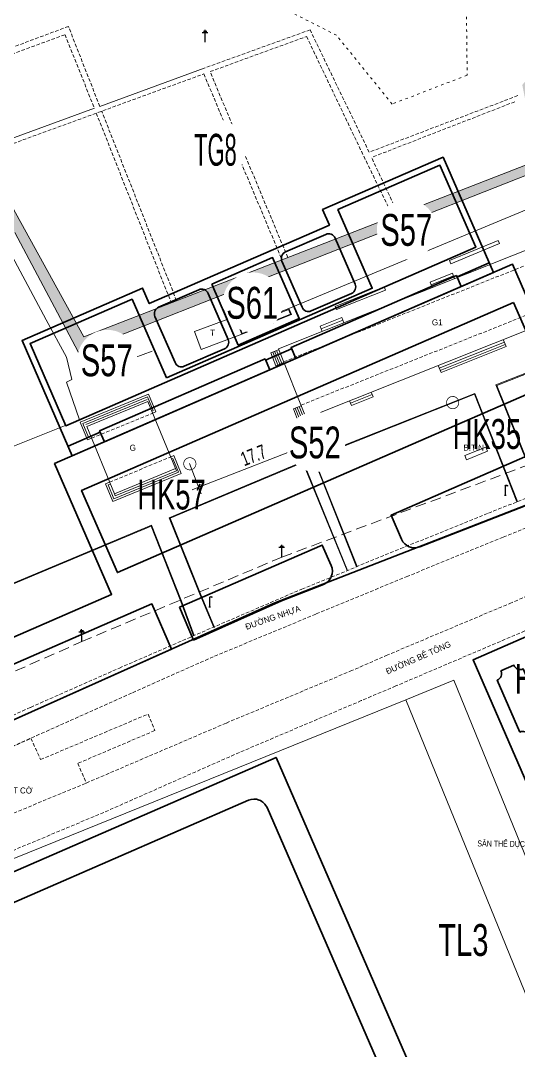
# Model space of a CAD drawing. Header units: inches. Extents: x 496359 to 501064, y 2374078 to 2377203.
# Drawn here: x 496919.9 to 496990.3, y 2376323.4 to 2376469 of the extents above; entities that cross this region are included whole.
import ezdxf
from ezdxf.enums import TextEntityAlignment as Align

# ---------------------------------------------------------------- set-up
doc = ezdxf.new("R2010")
doc.units = ezdxf.units.IN
doc.header["$MEASUREMENT"] = 0
doc.linetypes.add('ACAD_ISO03W100', pattern=[30, 12, -18])
doc.linetypes.add('DASHED', pattern=[0.75, 0.5, -0.25])
for name, color, linetype in [('cd', 7, 'Continuous'), ('chu', 6, 'Continuous'), ('MANH', 147, 'Continuous')]:
    doc.layers.add(name, color=color, linetype=linetype)
for name, color, linetype, lineweight in [('EG Text2', 7, 'Continuous', 18), ('ISO', 252, 'Continuous', 20), ('LC Dim', 8, 'Continuous', 18), ('LC Net dam 1', 30, 'Continuous', 30), ('LC Net manh', 239, 'Continuous', 5)]:
    doc.layers.add(name, color=color, linetype=linetype, lineweight=lineweight)
doc.styles.add('dien giai', font='', dxfattribs={"width": 0.8})
doc.styles.add('EG Hai', font='')
doc.styles.add('style1', font='')
doc.styles.get('dien giai').set_extended_font_data('.VnArial NarrowH')
doc.styles.get('EG Hai').set_extended_font_data('.VnArial NarrowH')
doc.styles.get('style1').set_extended_font_data('.VnAvantH')
doc.dimstyles.new('DIM300', dxfattribs={"dimscale": 0.5, "dimtxt": 2, "dimasz": 0.006999999999999999, "dimexe": 1, "dimexo": 0, "dimgap": 0.4, "dimtad": 1, "dimtoh": 1, "dimdec": 1, "dimzin": 1, "dimdsep": 46, "dimtxsty": 'dien giai', "dimblk": 'rowdim', "dimcen": 2.5, "dimclrd": 256, "dimclre": 256, "dimclrt": 2, "dimazin": 0, "dimtfac": 1, "dimtdec": 1, "dimtix": 1, "dimtmove": 2, "dimatfit": 0, "dimldrblk": 'dot leader', "dimfxl": 2, "dimtolj": 1, "dimtzin": 0, "dimlwd": -1, "dimlwe": -1, "dimarcsym": 1})

# ---------------------------------------------------------------- blocks, each defined once
blk = doc.blocks.new('cdien')
at = {"layer": 'cd', "extrusion": (-0.0005186573852502598, 0.0007689855314360053, 0.999999569827792)}
for p, q in [((-0.459985754583613, 3.144412337993913, -0.002933418654703424), (0.4886843127005704, 3.1446703799744, -0.002441582137115539)), ((0, 0), (-0.001049704209435731, 3.504816721539669, -0.002972533856058668)), ((-0.7965127634761302, 2.784041248790004, -0.002830840675530411), (0.764202508418748, 2.784465769470103, -0.00202169027567578))]:
    blk.add_line(p, q, dxfattribs=at)
blk = doc.blocks.new('chieusang')
at = {"layer": 'cd', "extrusion": (-0.0005186573852502598, 0.0007689855314360053, 0.999999569827792)}
for p, q in [((-0.1957841982675745, -5.325337224348914e-05, -0.0001015040129384026), (0.1957841982675745, 5.325337224348914e-05, 0.0001015040129384026)), ((-0.0332772229648981, 2.380425113989986, -0.001847772743636344), (0.09694692435004981, 2.571145074982269, -0.001926891952487519)), ((-0.0332772229648981, 2.380425113989986, -0.001847772743636344), (-0.03263954915564682, 0.03259981881637941, -4.199755028322372e-05)), ((0.09694692435004981, 2.571145074982269, -0.001926891952487519), (0.3404489449858374, 2.614131450036439, -0.001833653691518666)), ((0.3404955751047964, 2.442447978222845, -0.001701607343849165), (0.3404489449858374, 2.614131450036439, -0.001833653691518666)), ((0.3404489449858374, 2.614131450036439, -0.001833653691518666), (0.5553371384485217, 2.542654872302592, -0.001667235817274015)), ((0.5410571493612224, 2.37096750359342, -0.001542617082999964), (0.3404955751047964, 2.442447978222845, -0.001701607343849165)), ((0.5840042564504984, 2.471127641705607, -0.001597363969318533), (0.5410571493612224, 2.37096750359342, -0.001542617082999964)), ((0.5553371384485217, 2.542654872302592, -0.001667235817274015), (0.5840042564504984, 2.471127641705607, -0.001597363969318533))]:
    blk.add_line(p, q, dxfattribs=at)
blk = doc.blocks.new('Nền HT mới')
at = {"layer": 'MANH', "lineweight": 0}
h = blk.add_hatch(dxfattribs=at)
h.set_pattern_fill('HONEY', color=8, scale=3, style=0)
h.set_pattern_definition([(0, (200.5604163446742, 141.3828220688192), (0.5625, 0.324759525), [0.375, -0.75]), (120, (200.5604163446742, 141.3828220688192), (-0.5624999987709673, 0.3247595271287468), [0.3749999999999998, -0.7499999999999996]), (59.99999999999999, (200.5604163446742, 141.3828220688192), (1.229032625671422e-09, 0.6495190521287468), [-0.75, 0.375])])
h.paths.add_polyline_path([(267.5504699525236, 167.7782350526577), (263.9205097209824, 179.6896333218938), (263.3649443187214, 179.1296335122934), (265.5163232348323, 168.4053013431294), (201.3506204075575, 143.5048895840919), (180.4341401894972, 181.3674901322847), (179.9846984935039, 181.1711332853338), (180.0613529115262, 180.8392786448276), (191.6050136626045, 158.2197310444353), (197.6366179533698, 146.8906652088663), (200.5604163446742, 141.3828220688192)])
at = {"layer": 'MANH', "color": 1, "linetype": 'DASHED', "lineweight": 0, "ltscale": 3, "elevation": -28.37660884582989}
blk.add_lwpolyline([(92.05397378362704, 52.59126531560105), (119.8372661278163, 64.47791280405727), (146.6922890609758, 76.34943083109465), (173.1521699801133, 88.05598889658359), (201.0561313010448, 100.3851293208463), (229.3532385627086, 112.3322104969448), (266.9531454417784, 126.3934896941682), (296.5501003887666, 137.3038621385967), (334.3875264279241, 150.9350684950514), (394.9938395019899, 172.5437326034917), (493.5742207051417, 208.2238915417729), (554.5115545343187, 229.5192965571223), (562.7696912618167, 214.4644507662779), (570.4642220179712, 194.2833937713331), (580.6338466708012, 169.793330022545), (591.5462436643475, 141.9184900256259), (602.4513404187792, 113.3946903175129), (610.1872231207135, 94.17918343370911)], dxfattribs=at)
at = {"layer": 'MANH', "linetype": 'ACAD_ISO03W100', "lineweight": 0, "ltscale": 0.03, "elevation": -28.37660884582989}
blk.add_lwpolyline([(255.4042439546365, 195.0488052525943), (255.5739664681068, 180.4824433437934), (244.967897700325, 176.4007521145431), (237.0826994243589, 186.1313929026401), (229.0482901905825, 190.2082612891136), (195.1129506229236, 193.9257877179807), (194.0500515168578, 198.5537597895054)], dxfattribs=at)
at = {"layer": 'MANH', "linetype": 'DASHED', "lineweight": 0, "elevation": -28.37660884582989}
for points in [[(203.6130141716612, 176.0765685764527), (199.1745205275993, 187.376308051349), (180.8834526198962, 180.5541536197452)], [(262.7446697442838, 177.5985002917623), (241.7165635876054, 169.5927771226889), (233.3471243702852, 186.8922299518636), (218.3895819833897, 181.4720809002793)], [(181.2809641994581, 179.8345859869769), (198.6955695934057, 186.2103380676745), (202.8538900943868, 175.7993821980817)], [(219.2103499780105, 180.9795436942404), (232.8551034597376, 185.9554458660459), (241.0923848490393, 168.7226886776662)], [(187.1179074389556, 169.2686662915548), (218.328265311492, 180.6657991469292), (229.3836591656482, 154.3835081788166)], [(230.205090624052, 154.7022763154855), (219.2103499780105, 180.9795436942404)], [(262.3235127708222, 176.728815404178), (242.0390596759435, 168.8475917279175)], [(203.1241315290144, 175.1227937414696), (213.7167667081858, 148.3037481824322)], [(214.4749685968318, 148.5979791874452), (203.8806764851952, 175.3951404494619)], [(245.0977214379282, 160.481573090834), (241.0923848490393, 168.7226886776662)], [(245.8499296894342, 160.7734781801155), (242.0390596759435, 168.8475917279175)], [(276.0881633996078, 158.4730511167472), (229.6104163482132, 139.9459467012821)], [(278.5405934749915, 152.3586982096931), (232.062846423597, 133.831593794228)], [(202.4537876539443, 129.1473600910431), (211.0949953132122, 132.7051373733593)], [(205.0091275749191, 122.9408943270719), (213.650335234187, 126.4986716093881)], [(184.3858463746192, 73.20948462275919), (183.2330957016138, 75.86606549233329), (172.4582107774377, 71.25248977815863), (171.4866356799075, 73.40309128206354), (186.298747568163, 79.88518711686265), (185.0341367844421, 82.73859377665576), (193.8745593393151, 86.70285651408267), (195.2453835986717, 83.70907999429983), (210.4378504479, 90.13830708893147), (211.3881122634675, 87.80696338176858), (200.504929232532, 83.17077085789424), (201.7035302601917, 80.39521477412563)]]:
    blk.add_lwpolyline(points, dxfattribs=at)
at = {"layer": 'MANH', "lineweight": 0, "elevation": -28.37660884582989}
for points in [[(265.5163232348905, 168.4053013426637), (201.3506204079649, 143.5048895840919), (180.4341401894389, 181.3674901322847)], [(218.3895819833897, 181.4720809002793), (203.6130141717776, 176.0765685764527)], [(202.8538900943868, 175.7993821980817), (186.7570947484392, 169.9218023181347)], [(267.55046995264, 167.7782350531234), (200.5604163447906, 141.3828220688192), (197.6366178504586, 146.8906654188795), (191.6050136626627, 158.2197310430383)], [(230.3692352299158, 147.4848407552963), (269.8948289472655, 163.9599404204091), (267.55046995264, 167.7782350531234)], [(275.3715793103374, 160.3085988228595), (228.8938322589429, 141.7814944073943)], [(189.7594009693757, 157.6362871415367), (196.0179344694525, 145.9092867397158), (198.8862315912893, 140.5971692124767), (199.645931502052, 137.44119518757)], [(259.9721634021889, 157.1270672114952), (253.0571386081911, 154.2762713403827)], [(260.1627344928611, 156.6648089941045), (253.2477096988632, 153.814013122992)], [(260.1627344928611, 156.6648089941045), (259.9721634021307, 157.1270672114952)], [(253.2477096988632, 153.814013122992), (253.0571386081328, 154.2762713403827)], [(250.3177654534857, 151.2111307838386), (253.483545433327, 152.4730838681025)], [(250.4707551833753, 150.8273353557488), (253.6365351632749, 152.0892884400128)], [(253.483545433327, 152.4730838681025), (253.7895248928735, 151.7054930128543)], [(279.2811832574125, 150.5008285827389), (232.7924668086389, 132.0012423837943)], [(236.9095287040154, 147.7951932227625), (243.82553020254, 150.5659700584984)], [(237.0954771972074, 147.3310562194711), (244.011478695732, 150.101833055207)], [(244.011478695732, 150.101833055207), (243.82553020254, 150.5659700584984)], [(250.3177654534857, 151.2111307838386), (250.6237449130322, 150.4435399285903)], [(223.3860829040686, 144.6910375882326), (230.3692352299158, 147.4848407552963)], [(223.51419223211, 144.634585087133), (230.3135353294829, 147.3548502898229)], [(230.5761608725925, 146.6984138618609), (230.3135353295411, 147.3548502898229)], [(230.7061513379494, 146.6427139616026), (230.3692352299158, 147.4848407552963)], [(236.9095287040154, 147.7951932227625), (237.0954771971492, 147.3310562194711)], [(217.0198240332584, 144.2201501200361), (222.750890206783, 146.3780311438641)], [(223.7057602456816, 143.8420139494738), (222.750890206783, 146.3780311438641)], [(223.7057602456816, 143.8420139494738), (230.7061513379494, 146.6427139616026)], [(223.7633801853563, 143.9727725795856), (230.5761608725343, 146.6984138618609)], [(234.7676397349614, 145.0124911954081), (237.8337004775576, 146.234693886192)], [(234.9206294647347, 144.6286957677839), (237.9866902073309, 145.8508984585678)], [(237.8337004775576, 146.234693886192), (238.1396799371041, 145.4671030309437)], [(265.7441502967313, 121.475549501778), (259.6271023115887, 136.6800248282416), (282.4044207261222, 145.6294542424766), (288.4524397502582, 129.8758168247914)], [(217.974694072157, 141.6841329256458), (217.0198240332584, 144.2201501200361)], [(223.7633801854727, 143.9727725795856), (223.5141922319353, 144.634585087133)], [(234.7676397349614, 145.0124911954081), (235.073619194508, 144.2449003401598)], [(265.8369235967448, 121.5128739550164), (259.7575045531312, 136.6238191481134), (282.347186234726, 145.4995242691984), (288.3590832228119, 129.839976082967)], [(217.974694072157, 141.6841329256458), (223.7057602456816, 143.8420139494738)], [(260.8392349759279, 142.7153485831259), (251.6285347591665, 139.0500690135559)], [(261.0832619029725, 142.1021187253682), (260.6857619673874, 143.1010200841738)], [(200.5604163447906, 141.3828220688192), (203.3772303521446, 138.613570934107), (211.0282716876291, 141.4609535014642)], [(228.8996687357476, 141.6689957631206), (227.7868714938568, 141.2199052404067)], [(228.8024826676747, 139.5049518495252), (228.0650708042713, 141.3321778708523)], [(229.080681978322, 139.6172244799709), (228.3432701149186, 141.4444505017636)], [(229.3588812889693, 139.7294971108822), (228.6214694253331, 141.556723132675)], [(232.7924668086389, 132.0012423837943), (228.8938322589429, 141.7814944073943)], [(260.9612484394502, 142.408733654247), (251.7505482226888, 138.7434540846771)], [(261.0832619029725, 142.1021187253682), (251.8725616862112, 138.4368391557982)], [(228.5242833572602, 139.3926792190796), (227.7868714938568, 141.2199052404067)], [(229.6500945431808, 139.8470217659524), (228.5242833572602, 139.3926792190796)], [(251.8725616863858, 138.4368391557982), (251.4750617507425, 139.4357405146038)], [(199.645931502052, 137.44119518757), (198.8903120938967, 137.084829771371), (200.7579364403546, 131.7265062182596), (185.8652494553289, 125.8254883936061)], [(262.7062557184299, 120.1893978439657), (256.6656509634386, 135.4908020090697), (233.7745640170224, 126.4038163478872), (239.9036330978897, 110.9693843260793)], [(242.2810898661892, 135.0068225673785), (242.0164651742716, 135.6718137803873)], [(202.4566638954611, 129.1403742124712), (201.8766161732538, 128.9015556708364), (200.8458093258714, 131.4052019975534), (210.5232810355419, 135.3896322249821), (211.5540878826914, 132.8859858977994), (211.0755482346913, 132.6889604869684)], [(202.342449029039, 129.4177817897325), (202.0398088850243, 129.2931781149855), (201.2374317700205, 131.2420092862485), (210.3600883237714, 134.9980097803673), (211.1624654380767, 133.0491786095699), (210.9613333682692, 132.9663680651611)], [(201.6542867811559, 131.0892053832686), (210.2954944403073, 134.6469826655848)], [(201.7759566856012, 130.7936908448501), (210.417164344869, 134.3514681271663)], [(201.7759566854847, 130.7936908448501), (210.417164344869, 134.3514681271663)], [(214.3310424441052, 124.8453549770093), (210.417164344869, 134.3514681271663)], [(262.6132413938221, 120.1526781571483), (256.6094259628489, 135.3608916005505), (233.9044154971534, 126.3477719956463), (239.9965733006293, 111.0062912185131)], [(239.2131327943689, 133.7859685485637), (238.9485081024513, 134.4509597615724)], [(239.0832049868814, 134.112471905948), (242.1487775202304, 135.3393181738829)], [(242.2810898663638, 135.0068225673785), (239.2131327943689, 133.7859685485637)], [(232.1025246184481, 133.7326688588983), (230.9897273760917, 133.2835783371156)], [(231.7382258740881, 131.4288808470046), (230.9897273760917, 133.2835783371156)], [(232.0164251845026, 131.5411534774503), (231.267926686739, 133.3958509675613)], [(232.2946244949171, 131.6534261088273), (231.5461259971535, 133.5081235980069)], [(232.5728238055644, 131.7656987392729), (231.8243253080336, 133.6203962289183)], [(232.8510231159789, 131.8779713697186), (231.7382258736225, 131.4288808479359)], [(201.7759566856012, 130.7936908448501), (205.6898347848373, 121.287577694693)], [(205.0091275750356, 122.9408943270719), (204.4290798527118, 122.7020757859027), (205.4598866999777, 120.1984294591857), (215.1373584093571, 124.1828596866144), (214.106551562033, 126.6865060133314), (213.6280119141493, 126.4894806025004)], [(255.2269591188569, 126.6884817596911), (258.2227785716577, 127.9062673756307)], [(255.4745438690343, 126.0794096858626), (255.2269591188569, 126.6884817596911)], [(255.4745438690343, 126.0794096858626), (258.4703633218351, 127.2971953018023)], [(258.4703633218351, 127.2971953018023), (258.2227785717159, 127.9062673756307)], [(205.1233424413995, 122.6634867493449), (204.8207022970937, 122.5388830745978), (205.6230794114572, 120.5900519033348), (214.7457359650334, 124.3460523979193), (213.9433588506117, 126.2948835687166), (213.7422267806296, 126.2120730247734)], [(219.7620339255709, 102.3690590070946), (217.759465115324, 107.107057651916), (213.4195630773365, 117.9137579937851), (232.3734265773719, 125.8546907924501), (238.6705755898192, 110.4648472368171)], [(219.854144381713, 102.407990535201), (217.8519261333322, 107.1451597646264), (213.5490762871968, 117.8595972093208), (232.319062300322, 125.7234924807599), (238.5780236424807, 110.426977234838)], [(205.6898347848373, 121.287577694693), (214.3310424441052, 124.8453549770093)], [(205.8115046896319, 120.9920631562745), (214.4527123488415, 124.5498404385908)], [(214.3310424441052, 124.8453549770093), (214.4527123487251, 124.5498404385908)], [(205.6898347848373, 121.287577694693), (205.8115046895155, 120.9920631562745)], [(191.3098512151091, 89.94792234333363), (187.9669788791261, 93.10693319276106), (182.7806447626836, 105.0772409764504), (210.914943271554, 116.8644195533743), (215.1654394322586, 106.1051510911821), (216.9484785845898, 101.2489503765864)], [(191.3785348670835, 90.02060353703928), (188.050578081461, 93.16551920719576), (182.9126424044998, 105.0241210725544), (210.859441420941, 116.7327446429445), (215.0719866516347, 106.0695412582172), (216.8546061582792, 101.2144834710671)], [(246.9055746017884, 92.15108055895325), (253.6905379151622, 94.9182178791998)], [(272.5642081363521, 48.64036997914445), (253.6905379151622, 94.9182178791998)], [(135.7235327739081, 47.20661963097882), (246.9055746017884, 92.15108055895325), (265.7792448229784, 45.8732326588979)], [(265.7792448229784, 45.8732326588979), (246.9055746017884, 92.15108055895325)]]:
    blk.add_lwpolyline(points, dxfattribs=at)
at = {"layer": 'MANH', "color": 3, "linetype": 'DASHED', "lineweight": 0, "elevation": -28.37660884582989}
for points in [[(116.693713293299, 56.55746839888525), (131.7106805241829, 63.02694327565041), (142.0755757662164, 67.56575629482177), (154.4243419534805, 73.09827856341508), (167.0199505900428, 78.92966837011409), (181.0208370197261, 85.32113167544958), (193.8207254872586, 91.0949042043103), (206.3888318597501, 96.65262335999068), (218.775740349146, 102.0396459209187), (232.1957060017203, 107.815488360302), (246.1790244379708, 113.5371215636296), (258.5762636612099, 118.5589821389331), (269.6159038016385, 122.9171509714251), (280.0363529713986, 126.7951994626237), (338.3895400357478, 148.0956539278304)], [(281.80516123289, 123.2502879923595), (270.8968334380816, 119.2284672944261), (260.6479656778438, 115.1602088668769), (247.1772912528295, 109.6420360230295), (234.1584600295801, 104.2650960399224), (219.6603466406859, 98.2500226273587), (208.1167202093684, 93.11423575313893), (195.0910827944799, 87.28334568947685), (183.087654547654, 81.93142161326614), (168.1526772796688, 75.1478724679364), (156.1406940583884, 69.51803507324439), (143.0672524064476, 63.70275766164195), (130.2729728358727, 58.14294887421784)], [(130.2729728358727, 58.14294887421784), (130.6417277821502, 55.06196285918486), (132.382589922815, 50.66133881215137), (153.2237317895679, 59.68753655435648), (184.5058905744272, 73.26157452253756), (201.7035302601917, 80.39521477412563), (221.5156449442775, 88.87852849852425), (239.0356883971881, 96.19806068338585), (244.1305995946796, 98.42608332488817), (261.5850960657162, 105.7814567307396), (275.5425885824998, 111.7514405366419)], [(277.1552750495075, 107.5724738751924), (263.7165771583141, 101.8958791219084), (245.4856060417997, 94.1174015621109), (240.5966860567032, 92.0437570944814), (223.3565941256866, 84.71864411182833), (204.1822303978306, 76.23717424593997), (155.2762472861259, 55.72696271533277), (133.9889974378211, 46.71544665418696), (134.0366822893893, 46.51384517824408)]]:
    blk.add_lwpolyline(points, dxfattribs=at)
at = {"layer": 'cd', "lineweight": 0}
for name, p, xscale, yscale, zscale, rotation in [('cdien', (218.50146168628, 185.1369497836022, -4.664608845829889), 0.5, 0.5, 0.5, 0.152441407077486), ('chieusang', (260.9686056956461, 121.0767757091126, -1.319599541297411), 0.5499999999883585, 0.5499999999883585, 0.5499999999883585, 359.8380142929382), ('cdien', (229.3532385627086, 112.3322104969448, -1.564608845829888), 0.5, 0.5, 0.5, 0.152441407077486), ('chieusang', (219.1656853255163, 105.3211109004369, -1.14459954129741), 0.5499999999883585, 0.5499999999883585, 0.5499999999883585, 359.8380142929382), ('cdien', (201.0561313010448, 100.3851293208463, -1.366608845829887), 0.5, 0.5, 0.5, 0.152441407077486)]:
    blk.add_blockref(name, p, dxfattribs=dict(at, xscale=xscale, yscale=yscale, zscale=zscale, rotation=rotation))
at = {"layer": 'chu', "color": 6, "lineweight": 0, "style": 'style1'}
blk.add_text('HOA', height=0.85, dxfattribs=at).set_placement((225.778953170874, 145.3054770407653, -1.660608845829888))
for s, rotation, p in [('G1', 359.2672157837458, (250.5794434759346, 145.1128982211849, -28.37660884582989)), ('T', 359.2672157837458, (219.208779280777, 143.660335184486, -28.37660884582989)), ('G', 359.2672157837458, (207.8268945079226, 127.3825701972855, -28.37660884582989)), ('B.TIN', 359.2672157837458, (255.0378856202051, 127.4091392945884, -28.37660884582989)), ('§¦êNG NHùA ', 19.2129550710526, (224.3738540762615, 102.053452668657, -28.37660884582989)), ('§¦êNG B£ T¤NG', 23.70976207410316, (244.3038716228957, 95.74038466386628, -28.37660884582989)), ('CéT Cê', 359.2672157837458, (189.6048769714007, 78.95917299756911, -28.37660884582989))]:
    blk.add_text(s, height=0.85, rotation=rotation, dxfattribs=at).set_placement(p)
at = {"layer": 'chu', "color": 6, "lineweight": 0, "style": 'style1', "width": 0.7}
blk.add_text('S¢N THÓ DôC', height=0.85, rotation=359.2672157837458, dxfattribs=at).set_placement((257.0047138356067, 71.4301275996877, -28.37660884582989))
blk = doc.blocks.new('rowdim')
blk.add_line((-200, 7.105427357601002e-15), (200, 7.105427357601002e-15))
at = {"const_width": 50}
blk.add_lwpolyline([(-70.71067811865474, -70.71067811865474), (70.71067811865476, 70.71067811865476)], dxfattribs=at)
blk = doc.blocks.new('*D434')
at = {"layer": 'Defpoints', "color": 0, "transparency": 16777216}
for p in [(496960.3079177837, 2376412.774056815), (496943.8137875716, 2376406.347864331), (496945.1181961434, 2376402.999834391)]:
    blk.add_point(p, dxfattribs=at)
at = {"layer": 'LC Dim', "transparency": 16777216}
for p, q in [((496960.3079177837, 2376412.774056815), (496961.9753519953, 2376408.494247725)), ((496961.60766746, 2376409.424211747), (496945.1228550392, 2376403.001649519)), ((496943.8137875716, 2376406.347864331), (496945.4812217832, 2376402.068055241))]:
    blk.add_line(p, q, dxfattribs=at)
at = {"layer": 'LC Dim', "transparency": 16777216, "xscale": 0.005, "yscale": 0.005, "zscale": 0.005}
for p, rotation in [((496961.6123263555, 2376409.426026876), 21.28612760796487), ((496945.1181961434, 2376402.999834391), 201.2861276079649)]:
    blk.add_blockref('rowdim', p, dxfattribs=dict(at, rotation=rotation))
at = {"layer": 'LC Dim', "color": 2, "transparency": 16777216, "insert": (496952.8555395737, 2376407.521235001), "char_height": 2, "attachment_point": 5, "rotation": 21.286127607964882, "style": 'dien giai'}
blk.add_mtext('\\A1;17.7', dxfattribs=at)
blk = doc.blocks.new('dot leader')
at = {"const_width": 50}
blk.add_lwpolyline([(-25, 0, 1), (25, 0, 1)], format="xyb", close=True, dxfattribs=at)

msp = doc.modelspace()

# ---------------------------------------------------------------- linework, layer by layer
at = {"layer": 'LC Net dam 1'}
for points in [[(496981.6580900153, 2376432.741407883), (496986.1924121003, 2376434.714590298)], [(496954.5854390738, 2376420.960312988), (496958.2532050365, 2376422.556399716)], [(496926.6462320102, 2376408.802122406), (496931.1805540951, 2376410.775304821)]]:
    msp.add_lwpolyline(points, dxfattribs=at)
msp.add_lwpolyline([(496958.8517375594, 2376421.18098748), (496982.2566225383, 2376431.365995646), (496981.5782609724, 2376432.924852956), (496958.1733759936, 2376422.739844789)], close=True, dxfattribs=at)
at = {"layer": 'LC Net dam 1', "const_width": 0.1}
for points in [[(496980.1785560049, 2376414.963635836, 1), (496981.9057537495, 2376414.963635836, 1)], [(496942.9996538097, 2376406.309661544, 1), (496944.7268515543, 2376406.309661544, 1)]]:
    msp.add_lwpolyline(points, format="xyb", close=True, dxfattribs=at)
at = {"layer": 'LC Net dam 1'}
for points in [[(496992.3384964336, 2376407.74713453), (496972.3308331071, 2376399.040481429), (496973.814526614, 2376395.630992177, 0.4028930461929662), (496976.3747066539, 2376394.565573016), (496994.9278803662, 2376401.796797317)], [(496942.3926934367, 2376386.012423513), (496962.602083891, 2376394.806861383), (496963.8594434102, 2376391.917481773, -0.4256254284154771), (496962.7518574875, 2376389.255975884), (496956.8175661706, 2376386.943045911), (496944.406221708, 2376381.385387694)], [(496913.5800205444, 2376375.655295981), (496915.6764551109, 2376370.835280826, 0.4174197475044762), (496918.3277119576, 2376369.807967322), (496941.2849653153, 2376380.087236406), (496938.4953879657, 2376386.497612906)], [(496990.5357133037, 2376368.371755572, -0.414213562373095), (496991.8516764764, 2376367.853835763), (496993.6855594577, 2376368.651879127, -0.414213562373095), (496994.2034792664, 2376369.967842299), (496991.0113058101, 2376377.303374225, -0.414213562373095), (496989.6953426375, 2376377.821294033), (496987.8614596562, 2376377.023250669, -0.414213562373095), (496987.3435398475, 2376375.707287497)]]:
    msp.add_lwpolyline(points, format="xyb", close=True, dxfattribs=at)

# ---------------------------------------------------------------- block references
at = {"layer": 'LC Net manh'}
msp.add_blockref('Nền HT mới', (496727.5154509752, 2376280.772814431, 2.924608845829887), dxfattribs=at)

# ---------------------------------------------------------------- texts
at = {"layer": 'EG Text2', "style": 'EG Hai', "width": 0.8}
for s, p in [('hk35', (496985.8778095077, 2376410.522504439, 83.83600409273964)), ('hk57', (496941.2760376915, 2376401.959585605, -25.452)), ('hk29', (496994.6612795808, 2376375.893586781, -52.34599590726044))]:
    msp.add_text(s, height=4.224421042167349, rotation=1.85823553869546e-09, dxfattribs=at).set_placement(p, align=Align.MIDDLE_CENTER)

# ---------------------------------------------------------------- dimensions: what is measured, and where the dimension line sits
at = {"layer": 'LC Dim'}
dim = msp.add_aligned_dim(p1=(496960.3079177839, 2376412.774056815, -25.452), p2=(496943.8137875717, 2376406.34786433, -25.452), distance=3.5931582478954542, dimstyle='DIM300', override={"dimscale": 1, "dimasz": 0.005, "dimpost": ''}, dxfattribs=at)
dim.commit()
dim.dimension.update_dxf_attribs({"geometry": '*D434', "text_midpoint": (496952.8555395737, 2376407.521235001, -25.452)})

# ---------------------------------------------------------------- next in the draw order: wipeouts: each hides what was drawn before it
at = {"ltscale": 500}
for points, z in [([(496944.5721094309, 2376447.7688103286), (496944.10617773066, 2376448.3192120674), (496943.8543536075, 2376448.7195710116), (496943.6210332312, 2376449.2137336815), (496943.4514607483, 2376449.7408697144), (496943.35830590484, 2376450.2343526958), (496943.3251498227, 2376450.674367563), (496943.3457466283, 2376451.2010019533), (496943.4066216172, 2376451.6050595804), (496943.56458511326, 2376452.179945808), (496943.68971324957, 2376452.494586992), (496943.91310368787, 2376452.927889032), (496944.17857986747, 2376453.3244783105), (496944.55857652775, 2376453.762412057), (496944.9638450335, 2376454.120595839), (496945.4349170291, 2376454.43797816), (496945.8905649188, 2376454.6669307975), (496946.32569489535, 2376454.8261306826), (496946.71996947104, 2376454.9259858853), (496947.2262913699, 2376454.997176034), (496947.6591033906, 2376455.0093950504), (496948.07201593585, 2376454.979722112), (496948.6116073434, 2376454.878512391), (496949.0233096208, 2376454.7506574406), (496949.40612951503, 2376454.5883220653), (496949.9942238987, 2376454.243213378), (496950.25438861694, 2376454.0455308277), (496950.5521774922, 2376453.7759441924), (496950.80590531696, 2376453.4999634535), (496951.0703611067, 2376453.150217856), (496951.3165124728, 2376452.7387011824), (496951.47599915304, 2376452.3982461616), (496951.6040883336, 2376452.046895735), (496951.71970145847, 2376451.5948289367), (496951.77933379816, 2376451.1931153852), (496951.79725732387, 2376450.6126117436), (496951.74017181655, 2376450.0611859118), (496951.6426641945, 2376449.6273600725), (496951.5274886428, 2376449.276465757), (496951.3294768262, 2376448.8310084743), (496951.1097440921, 2376448.4537045597), (496950.9038649265, 2376448.1657298133), (496950.56570962793, 2376447.7823432283), (496950.30309219036, 2376447.5398993697), (496949.8947057065, 2376447.2338935877), (496949.61537461344, 2376447.064823451), (496949.36467167473, 2376446.936675819), (496949.06115265214, 2376446.808202051), (496948.71285717963, 2376446.693459296), (496948.3795305112, 2376446.613820729), (496948.03208906355, 2376446.5603865944), (496947.68107300584, 2376446.535919984), (496947.3927582048, 2376446.5376372035), (496946.9598628305, 2376446.577264256), (496946.5956806553, 2376446.645918118), (496946.19027048245, 2376446.7624295875), (496945.7959586339, 2376446.919805731), (496945.319684204, 2376447.1761162477), (496945.0995866351, 2376447.323097488), (496944.79381488526, 2376447.563315967)], -268.396608846186), ([(496971.5633930126, 2376436.4392425106), (496971.09746131237, 2376436.9896442494), (496970.8456371892, 2376437.3900031936), (496970.6123168129, 2376437.8841658635), (496970.44274433004, 2376438.4113018964), (496970.34958948655, 2376438.904784878), (496970.3164334044, 2376439.344799745), (496970.33703021, 2376439.8714341354), (496970.3979051989, 2376440.2754917624), (496970.55586869497, 2376440.85037799), (496970.6809968313, 2376441.165019174), (496970.9043872696, 2376441.598321214), (496971.1698634492, 2376441.9949104926), (496971.54986010946, 2376442.432844239), (496971.9551286152, 2376442.791028021), (496972.4262006108, 2376443.108410342), (496972.8818485005, 2376443.3373629795), (496973.31697847706, 2376443.4965628646), (496973.71125305275, 2376443.5964180673), (496974.2175749516, 2376443.667608216), (496974.6503869723, 2376443.6798272324), (496975.06329951755, 2376443.650154294), (496975.60289092513, 2376443.548944573), (496976.0145932025, 2376443.4210896227), (496976.39741309674, 2376443.2587542473), (496976.9855074804, 2376442.91364556), (496977.24567219865, 2376442.7159630097), (496977.5434610739, 2376442.4463763745), (496977.79718889866, 2376442.1703956355), (496978.0616446884, 2376441.820650038), (496978.3077960545, 2376441.4091333644), (496978.46728273475, 2376441.0686783437), (496978.5953719153, 2376440.717327917), (496978.7109850402, 2376440.2652611188), (496978.77061737987, 2376439.8635475673), (496978.7885409056, 2376439.2830439257), (496978.73145539826, 2376438.731618094), (496978.6339477762, 2376438.2977922545), (496978.5187722245, 2376437.946897939), (496978.3207604079, 2376437.5014406564), (496978.1010276738, 2376437.1241367417), (496977.8951485082, 2376436.8361619953), (496977.55699320964, 2376436.4527754104), (496977.29437577206, 2376436.2103315517), (496976.8859892882, 2376435.9043257697), (496976.60665819515, 2376435.735255633), (496976.35595525644, 2376435.607108001), (496976.05243623385, 2376435.478634233), (496975.70414076134, 2376435.363891478), (496975.3708140929, 2376435.284252911), (496975.02337264526, 2376435.2308187764), (496974.67235658754, 2376435.206352166), (496974.3840417865, 2376435.2080693855), (496973.95114641223, 2376435.247696438), (496973.586964237, 2376435.3163503), (496973.18155406415, 2376435.4328617696), (496972.7872422156, 2376435.590237913), (496972.3109677857, 2376435.8465484297), (496972.0908702168, 2376435.99352967), (496971.78509846696, 2376436.233748149)], -373.0416088461856), ([(496949.783127413, 2376426.1290619248), (496949.31719571276, 2376426.6794636636), (496949.0653715896, 2376427.079822608), (496948.8320512133, 2376427.5739852777), (496948.66247873043, 2376428.1011213106), (496948.56932388694, 2376428.594604292), (496948.5361678048, 2376429.034619159), (496948.5567646104, 2376429.5612535495), (496948.6176395993, 2376429.9653111766), (496948.77560309536, 2376430.540197404), (496948.90073123167, 2376430.8548385883), (496949.12412167, 2376431.288140628), (496949.3895978496, 2376431.6847299067), (496949.76959450985, 2376432.122663653), (496950.1748630156, 2376432.480847435), (496950.6459350112, 2376432.7982297563), (496951.1015829009, 2376433.0271823937), (496951.53671287745, 2376433.186382279), (496951.93098745315, 2376433.2862374815), (496952.437309352, 2376433.35742763), (496952.8701213727, 2376433.3696466465), (496953.28303391795, 2376433.339973708), (496953.8226253255, 2376433.238763987), (496954.2343276029, 2376433.110909037), (496954.61714749713, 2376432.9485736615), (496955.2052418808, 2376432.603464974), (496955.46540659905, 2376432.405782424), (496955.7631954743, 2376432.1361957886), (496956.01692329906, 2376431.8602150497), (496956.2813790888, 2376431.510469452), (496956.5275304549, 2376431.0989527786), (496956.68701713515, 2376430.758497758), (496956.8151063157, 2376430.407147331), (496956.93071944057, 2376429.955080533), (496956.99035178026, 2376429.5533669814), (496957.00827530597, 2376428.97286334), (496956.95118979865, 2376428.421437508), (496956.8536821766, 2376427.9876116687), (496956.7385066249, 2376427.636717353), (496956.5404948083, 2376427.1912600705), (496956.3207620742, 2376426.813956156), (496956.1148829086, 2376426.5259814095), (496955.77672761003, 2376426.1425948245), (496955.51411017246, 2376425.900150966), (496955.1057236886, 2376425.594145184), (496954.82639259554, 2376425.425075047), (496954.57568965683, 2376425.2969274153), (496954.27217063424, 2376425.1684536473), (496953.92387516174, 2376425.0537108923), (496953.5905484933, 2376424.974072325), (496953.24310704565, 2376424.9206381906), (496952.89209098794, 2376424.89617158), (496952.6037761869, 2376424.8978887997), (496952.1708808126, 2376424.937515852), (496951.8066986374, 2376425.006169714), (496951.40128846455, 2376425.1226811837), (496951.006976616, 2376425.2800573274), (496950.5307021861, 2376425.536367844), (496950.3106046172, 2376425.683349084), (496950.00483286736, 2376425.9235675633)], -373.041608846026), ([(496929.1975063625, 2376418.00305272), (496928.73157466226, 2376418.5534544587), (496928.4797505391, 2376418.953813403), (496928.2464301628, 2376419.447976073), (496928.07685767993, 2376419.9751121057), (496927.98370283644, 2376420.468595087), (496927.9505467543, 2376420.908609954), (496927.9711435599, 2376421.4352443446), (496928.0320185488, 2376421.8393019717), (496928.18998204486, 2376422.414188199), (496928.31511018117, 2376422.7288293834), (496928.53850061947, 2376423.162131423), (496928.80397679907, 2376423.558720702), (496929.18397345935, 2376423.996654448), (496929.5892419651, 2376424.35483823), (496930.0603139607, 2376424.6722205514), (496930.5159618504, 2376424.901173189), (496930.95109182695, 2376425.060373074), (496931.34536640265, 2376425.1602282766), (496931.8516883015, 2376425.231418425), (496932.2845003222, 2376425.2436374417), (496932.69741286745, 2376425.2139645033), (496933.237004275, 2376425.112754782), (496933.6487065524, 2376424.984899832), (496934.03152644663, 2376424.8225644566), (496934.6196208303, 2376424.477455769), (496934.87978554855, 2376424.279773219), (496935.1775744238, 2376424.0101865837), (496935.43130224856, 2376423.734205845), (496935.6957580383, 2376423.384460247), (496935.9419094044, 2376422.9729435737), (496936.10139608465, 2376422.632488553), (496936.2294852652, 2376422.2811381263), (496936.34509839007, 2376421.829071328), (496936.40473072976, 2376421.4273577766), (496936.42265425547, 2376420.846854135), (496936.36556874815, 2376420.295428303), (496936.2680611261, 2376419.8616024638), (496936.1528855744, 2376419.510708148), (496935.9548737578, 2376419.0652508656), (496935.7351410237, 2376418.687946951), (496935.5292618581, 2376418.3999722046), (496935.19110655953, 2376418.0165856197), (496934.92848912196, 2376417.774141761), (496934.5201026381, 2376417.468135979), (496934.24077154504, 2376417.2990658423), (496933.99006860633, 2376417.1709182104), (496933.68654958374, 2376417.0424444424), (496933.33825411124, 2376416.9277016874), (496933.0049274428, 2376416.84806312), (496932.65748599515, 2376416.7946289857), (496932.30646993744, 2376416.770162375), (496932.0181551364, 2376416.771879595), (496931.5852597621, 2376416.811506647), (496931.2210775869, 2376416.880160509), (496930.81566741405, 2376416.996671979), (496930.4213555655, 2376417.1540481225), (496929.9450811356, 2376417.410358639), (496929.7249835667, 2376417.557339879), (496929.41921181686, 2376417.7975583584)], -373.0416088461856), ([(496958.6313137093, 2376406.384107623), (496958.16538200906, 2376406.9345093616), (496957.9135578859, 2376407.334868306), (496957.6802375096, 2376407.8290309757), (496957.5106650267, 2376408.3561670086), (496957.41751018324, 2376408.84964999), (496957.3843541011, 2376409.289664857), (496957.4049509067, 2376409.8162992476), (496957.4658258956, 2376410.2203568746), (496957.62378939166, 2376410.795243102), (496957.74891752796, 2376411.1098842863), (496957.97230796627, 2376411.543186326), (496958.23778414587, 2376411.9397756048), (496958.61778080615, 2376412.377709351), (496959.0230493119, 2376412.735893133), (496959.4941213075, 2376413.0532754543), (496959.9497691972, 2376413.2822280917), (496960.38489917375, 2376413.441427977), (496960.77917374944, 2376413.5412831795), (496961.2854956483, 2376413.612473328), (496961.718307669, 2376413.6246923446), (496962.13122021424, 2376413.595019406), (496962.6708116218, 2376413.493809685), (496963.0825138992, 2376413.365954735), (496963.4653337934, 2376413.2036193595), (496964.0534281771, 2376412.858510672), (496964.31359289534, 2376412.660828122), (496964.6113817706, 2376412.3912414866), (496964.86510959535, 2376412.1152607477), (496965.1295653851, 2376411.76551515), (496965.3757167512, 2376411.3539984766), (496965.53520343144, 2376411.013543456), (496965.663292612, 2376410.662193029), (496965.77890573686, 2376410.210126231), (496965.83853807655, 2376409.8084126795), (496965.85646160226, 2376409.227909038), (496965.79937609495, 2376408.676483206), (496965.7018684729, 2376408.2426573667), (496965.5866929212, 2376407.891763051), (496965.3886811046, 2376407.4463057686), (496965.1689483705, 2376407.069001854), (496964.9630692049, 2376406.7810271075), (496964.62491390633, 2376406.3976405226), (496964.36229646875, 2376406.155196664), (496963.9539099849, 2376405.849190882), (496963.67457889183, 2376405.680120745), (496963.4238759531, 2376405.5519731133), (496963.12035693054, 2376405.4234993453), (496962.77206145803, 2376405.3087565904), (496962.4387347896, 2376405.229118023), (496962.09129334195, 2376405.1756838886), (496961.74027728423, 2376405.151217278), (496961.4519624832, 2376405.1529344977), (496961.0190671089, 2376405.19256155), (496960.65488493367, 2376405.261215412), (496960.24947476084, 2376405.3777268818), (496959.8551629123, 2376405.5351030254), (496959.3788884824, 2376405.791413542), (496959.15879091347, 2376405.938394782), (496958.85301916365, 2376406.1786132613)], -373.0416088461859), ([(496979.6350296621, 2376336.0355804577), (496979.16909796186, 2376336.5859821965), (496978.9172738387, 2376336.9863411407), (496978.6839534624, 2376337.4805038106), (496978.5143809795, 2376338.0076398435), (496978.42122613604, 2376338.501122825), (496978.3880700539, 2376338.941137692), (496978.4086668595, 2376339.4677720824), (496978.4695418484, 2376339.8718297095), (496978.62750534446, 2376340.446715937), (496978.75263348076, 2376340.761357121), (496978.97602391907, 2376341.194659161), (496979.24150009867, 2376341.5912484396), (496979.62149675895, 2376342.029182186), (496980.0267652647, 2376342.387365968), (496980.4978372603, 2376342.704748289), (496980.95348515, 2376342.9337009266), (496981.38861512655, 2376343.0929008117), (496981.78288970224, 2376343.1927560144), (496982.2892116011, 2376343.263946163), (496982.7220236218, 2376343.2761651794), (496983.13493616704, 2376343.246492241), (496983.6745275746, 2376343.14528252), (496984.086229852, 2376343.0174275697), (496984.4690497462, 2376342.8550921944), (496985.0571441299, 2376342.509983507), (496985.31730884814, 2376342.312300957), (496985.6150977234, 2376342.0427143215), (496985.86882554815, 2376341.7667335826), (496986.1332813379, 2376341.416987985), (496986.379432704, 2376341.0054713115), (496986.53891938424, 2376340.6650162907), (496986.6670085648, 2376340.313665864), (496986.78262168966, 2376339.861599066), (496986.84225402935, 2376339.4598855143), (496986.86017755506, 2376338.8793818727), (496986.80309204775, 2376338.327956041), (496986.7055844257, 2376337.8941302015), (496986.590408874, 2376337.543235886), (496986.3923970574, 2376337.0977786034), (496986.1726643233, 2376336.720474689), (496985.9667851577, 2376336.4324999424), (496985.62862985913, 2376336.0491133574), (496985.36601242155, 2376335.806669499), (496984.9576259377, 2376335.500663717), (496984.67829484463, 2376335.33159358), (496984.42759190593, 2376335.203445948), (496984.12407288334, 2376335.07497218), (496983.77577741083, 2376334.960229425), (496983.4424507424, 2376334.880590858), (496983.09500929475, 2376334.8271567235), (496982.74399323703, 2376334.802690113), (496982.455678436, 2376334.8044073326), (496982.0227830617, 2376334.844034385), (496981.65860088647, 2376334.912688247), (496981.25319071364, 2376335.0291997166), (496980.8588788651, 2376335.1865758603), (496980.3826044352, 2376335.4428863768), (496980.16250686627, 2376335.589867617), (496979.85673511645, 2376335.830086096)], -292.376608846186), ([(496926.6781133394, 2376317.9983687047), (496926.21218163916, 2376318.5487704435), (496925.960357516, 2376318.9491293877), (496925.7270371397, 2376319.4432920576), (496925.5574646568, 2376319.9704280905), (496925.46430981334, 2376320.463911072), (496925.4311537312, 2376320.903925939), (496925.4517505368, 2376321.4305603295), (496925.5126255257, 2376321.8346179565), (496925.67058902176, 2376322.409504184), (496925.79571715806, 2376322.724145368), (496926.01910759637, 2376323.157447408), (496926.28458377597, 2376323.5540366867), (496926.66458043625, 2376323.991970433), (496927.069848942, 2376324.350154215), (496927.5409209376, 2376324.667536536), (496927.9965688273, 2376324.8964891736), (496928.43169880385, 2376325.0556890587), (496928.82597337954, 2376325.1555442614), (496929.3322952784, 2376325.22673441), (496929.7651072991, 2376325.2389534265), (496930.17801984434, 2376325.209280488), (496930.7176112519, 2376325.108070767), (496931.1293135293, 2376324.9802158168), (496931.51213342353, 2376324.8178804414), (496932.1002278072, 2376324.472771754), (496932.36039252544, 2376324.275089204), (496932.6581814007, 2376324.0055025686), (496932.91190922546, 2376323.7295218296), (496933.1763650152, 2376323.379776232), (496933.4225163813, 2376322.9682595585), (496933.58200306154, 2376322.627804538), (496933.7100922421, 2376322.276454111), (496933.82570536697, 2376321.824387313), (496933.88533770666, 2376321.4226737614), (496933.90326123236, 2376320.8421701198), (496933.84617572505, 2376320.290744288), (496933.748668103, 2376319.8569184486), (496933.6334925513, 2376319.506024133), (496933.4354807347, 2376319.0605668505), (496933.2157480006, 2376318.683262936), (496933.009868835, 2376318.3952881894), (496932.67171353643, 2376318.0119016045), (496932.40909609885, 2376317.769457746), (496932.000709615, 2376317.463451964), (496931.72137852194, 2376317.294381827), (496931.47067558323, 2376317.166234195), (496931.16715656064, 2376317.037760427), (496930.81886108813, 2376316.9230176723), (496930.4855344197, 2376316.843379105), (496930.13809297205, 2376316.7899449705), (496929.78707691433, 2376316.76547836), (496929.4987621133, 2376316.7671955796), (496929.065866739, 2376316.806822632), (496928.70168456377, 2376316.875476494), (496928.29627439094, 2376316.9919879637), (496927.9019625424, 2376317.1493641073), (496927.4256881125, 2376317.405674624), (496927.20559054357, 2376317.552655864), (496926.89981879375, 2376317.792874343)], -318.987608846186)]:
    msp.add_wipeout(points, dxfattribs=at).translate(0, 0, z).dxf.layer = 'ISO'

# ---------------------------------------------------------------- next in the draw order: linework, layer by layer
at = {"layer": 'LC Net dam 1'}
for points in [[(496986.7909446232, 2376433.339178062), (496979.6883621655, 2376449.660728596), (496962.6515960135, 2376442.24690868), (496963.6052542935, 2376440.055426651), (496938.1326065071, 2376428.970598592), (496937.178948227, 2376431.16208062), (496920.1421820749, 2376423.748260705), (496927.2447645328, 2376407.426710171)], [(496940.5506971815, 2376418.451809516), (496969.6544168856, 2376431.116780741), (496964.8102685224, 2376442.248465263), (496979.2429226791, 2376448.529086906), (496984.2945585955, 2376436.920580802), (496926.3255234343, 2376411.694383956), (496921.2739027812, 2376423.302854985), (496935.7065564817, 2376429.58347643)], [(496946.9583270762, 2376431.720669226), (496950.7091308868, 2376423.101419213), (496959.3283808991, 2376426.852223024), (496955.5775770884, 2376435.471473036)], [(496989.6617323136, 2376429.135536383), (496994.721327241, 2376417.508718281), (496933.6255157175, 2376390.921903611), (496928.5659207902, 2376402.548721713)], [(496954.5056100309, 2376421.143758061), (496931.1007250521, 2376410.958749895), (496931.7790866179, 2376409.399892586), (496955.1839715967, 2376419.584900752)], [(497040.7342590728, 2376320.068088042), (497031.3196032359, 2376346.686695715), (497030.1959017129, 2376346.289257081), (497010.988924828, 2376390.42639251), (496983.919663383, 2376378.569174414), (497014.3699372435, 2376308.595233833)]]:
    msp.add_lwpolyline(points, close=True, dxfattribs=at)
for points in [[(496956.8935402611, 2376434.953553228), (496959.7305705514, 2376428.434130073, 0.4142135623722985), (496961.046533724, 2376427.916210264), (496966.722408139, 2376430.386157342, 0.4142135623716034), (496967.2403279477, 2376431.702120515), (496964.4032976575, 2376438.22154367, 0.4142135623753629), (496963.0873344849, 2376438.739463479), (496957.4114600698, 2376436.269516401, 0.4142135623730871)], [(497006.0426818286, 2376419.284271674), (497007.2816714912, 2376416.010908783), (496994.5290725002, 2376411.183965103), (496998.0627900818, 2376403.063573622), (496955.8842585267, 2376386.624207126), (496918.3277119576, 2376369.807967322, -0.4172970092806836), (496915.6764551109, 2376370.835280826), (496912.183455659, 2376378.864596322), (496932.7891863227, 2376387.831507942), (496924.736929399, 2376406.335385802), (496989.5005068851, 2376434.5182872), (496997.5317018972, 2376416.062809067)], [(496938.9306498711, 2376427.136715611), (496941.7676861932, 2376420.617278595, 0.4142135623714042), (496943.0836493659, 2376420.099358786), (496948.7595237809, 2376422.569305865, 0.4142135623740258), (496949.2774435896, 2376423.885269037), (496946.4404072675, 2376430.404706053, 0.4142135623729569), (496945.1244440948, 2376430.922625862), (496939.4485696797, 2376428.452678783, 0.4142135623740054)], [(496976.0913903548, 2376303.71329097, 0.4142135623730948), (496977.1272299722, 2376306.345217315), (496954.7820157816, 2376357.693940793, 0.414213562373095), (496952.1500894363, 2376358.72978041), (496882.4625361453, 2376328.40413258, 0.414213562373095), (496881.4266965279, 2376325.772206235), (496878.2345230721, 2376333.10773816, 0.414213562373095), (496880.8664494174, 2376332.071898543), (496956.0556516525, 2376364.791676464), (496980.7949959348, 2376307.941304043, 0.4142135623732703), (496983.4269222801, 2376306.905464426)]]:
    msp.add_lwpolyline(points, format="xyb", close=True, dxfattribs=at)

# ---------------------------------------------------------------- next in the draw order: texts
at = {"layer": 'EG Text2', "style": 'EG Hai'}
for s, width, p in [('tg8', 0.6, (496947.4861969685, 2376450.706481965, -268.396608846186)), ('S57', 0.8, (496974.4774805502, 2376439.376914147, -373.0416088461856)), ('S61', 0.8, (496952.6972149506, 2376429.066733561, -373.041608846026)), ('S57', 0.8, (496932.1115939001, 2376420.940724357, -373.0416088461856)), ('s52', 0.8, (496961.5454012469, 2376409.321779259, -373.0416088461859)), ('tl3', 0.8, (496982.5491171997, 2376338.973252094, -292.376608846186))]:
    msp.add_text(s, height=4.5, rotation=1.858597415139171e-09, dxfattribs=dict(at, width=width)).set_placement(p, align=Align.MIDDLE_CENTER)

doc.saveas('drawing.dxf')
